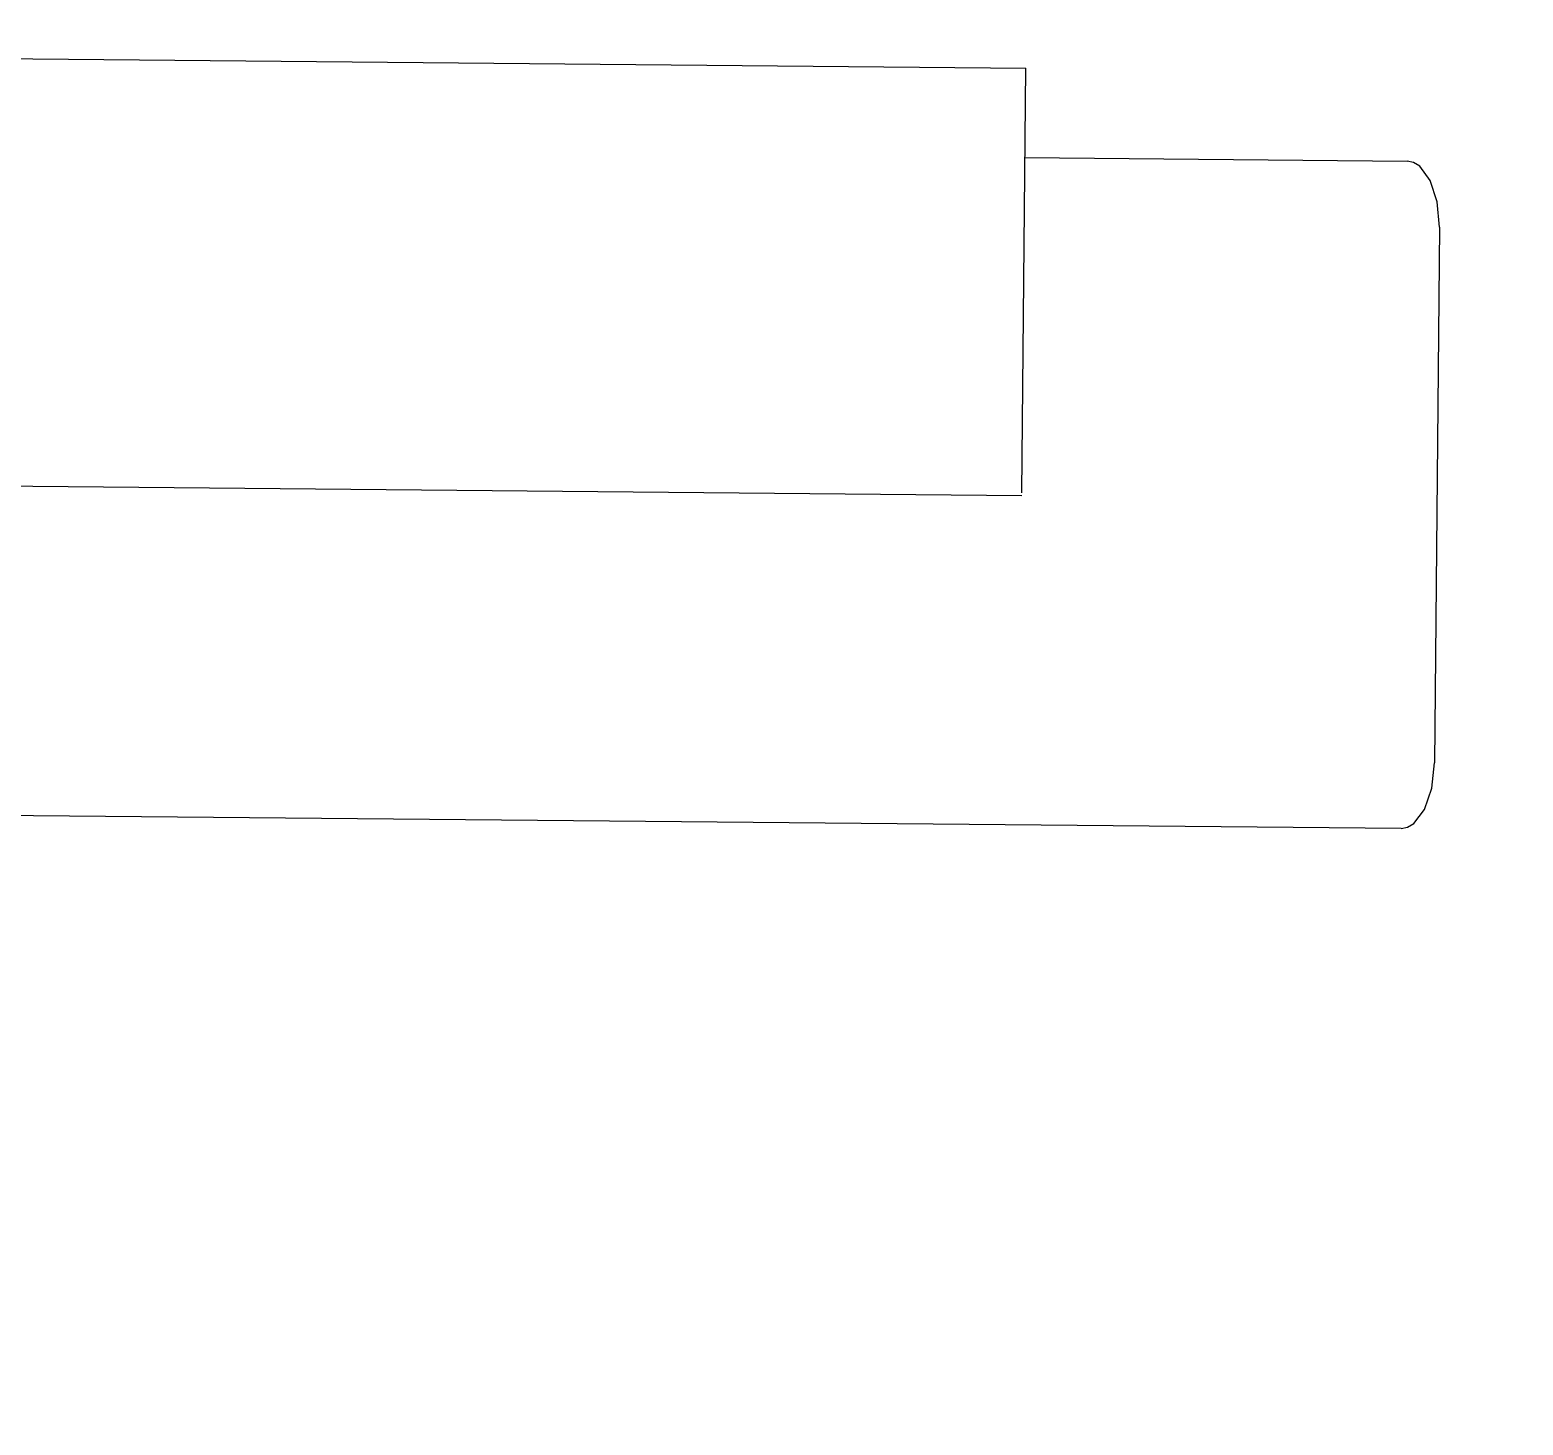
# Model space of a CAD drawing. Header units: millimetres. Extents: x -2078669 to -1085629, y -5987148 to 310365.
# Drawn here: x -1705536 to -1703718, y -2253417 to -2251719 of the extents above; entities that cross this region are included whole.
import ezdxf

# ---------------------------------------------------------------- set-up
doc = ezdxf.new("R2010")
doc.units = ezdxf.units.MM
doc.header["$LTSCALE"] = 500
for name, color, linetype, lineweight in [('D-BYP-STR8', 5, 'Continuous', 25), ('D-BYP-STRB', 5, 'Continuous', 25), ('D-BYP-STRC', 1, 'Continuous', 13)]:
    doc.layers.add(name, color=color, linetype=linetype, lineweight=lineweight)
doc.styles.add('MS ゴシック', font='MS Gothic.ttf')
doc.dimstyles.new('DIM-500-F', dxfattribs={"dimscale": 500, "dimtxt": 3.5, "dimasz": 2.5, "dimexe": 0, "dimexo": 2, "dimgap": 0.8, "dimtad": 1, "dimdec": 0, "dimzin": 0, "dimdsep": 46, "dimtxsty": 'MS ゴシック', "dimblk": 'OPEN', "dimcen": 0.1, "dimclrd": 256, "dimclre": 256, "dimclrt": 256, "dimaunit": 1, "dimadec": 4, "dimazin": 0, "dimtfac": 1, "dimtdec": 0, "dimtmove": 2, "dimatfit": 3, "dimldrblk": 'OPEN', "dimfxl": 1, "dimtolj": 1, "dimtzin": 0, "dimlwd": -1, "dimlwe": -1, "dimarcsym": 2})

# ---------------------------------------------------------------- blocks, each defined once
blk = doc.blocks.new('_Open')
at = {"color": 0, "linetype": 'ByBlock', "lineweight": -2}
for p, q in [((-1, 0.1667), (0, 0)), ((-1, -0.1667), (0, 0)), ((0, 0), (-1, 0))]:
    blk.add_line(p, q, dxfattribs=at)

msp = doc.modelspace()

# ---------------------------------------------------------------- linework, layer by layer
at = {"layer": 'D-BYP-STR8'}
msp.add_circle((-1706874.7, -2250449), 16000, dxfattribs=at)
at = {"layer": 'D-BYP-STRB', "linetype": 'Continuous'}
for p, q in [((-1706265.2, -2251747.2), (-1704323.3, -2251765.1)), ((-1704328, -2252281.9), (-1704323.3, -2251765.1)), ((-1704324.3, -2251874.1), (-1703858.8, -2251878.4)), ((-1703851, -2251880), (-1703858.8, -2251878.4)), ((-1703843.5, -2251884.6), (-1703851, -2251880)), ((-1703830.7, -2251902.1), (-1703843.5, -2251884.6)), ((-1703822.3, -2251928.1), (-1703830.7, -2251902.1)), ((-1703819.5, -2251958.8), (-1703822.3, -2251928.1)), ((-1703819.5, -2251958.8), (-1703825.5, -2252610.7)), ((-1706270, -2252267.1), (-1704328.1, -2252285.1)), ((-1703828.9, -2252641.3), (-1703825.5, -2252610.7)), ((-1703866.3, -2252690.4), (-1710077.4, -2252633)), ((-1703837.8, -2252667.2), (-1703828.9, -2252641.3)), ((-1703850.9, -2252684.5), (-1703837.8, -2252667.2)), ((-1703866.3, -2252690.4), (-1703858.4, -2252688.9)), ((-1703858.4, -2252688.9), (-1703850.9, -2252684.5))]:
    msp.add_line(p, q, dxfattribs=at)

# ---------------------------------------------------------------- leaders
at = {"layer": 'D-BYP-STRC'}
msp.add_leader([(-1703629.5, -2242852.7), (-1725054.3, -2264790.5)], dimstyle='DIM-500-F', dxfattribs=at)

doc.saveas('drawing.dxf')
